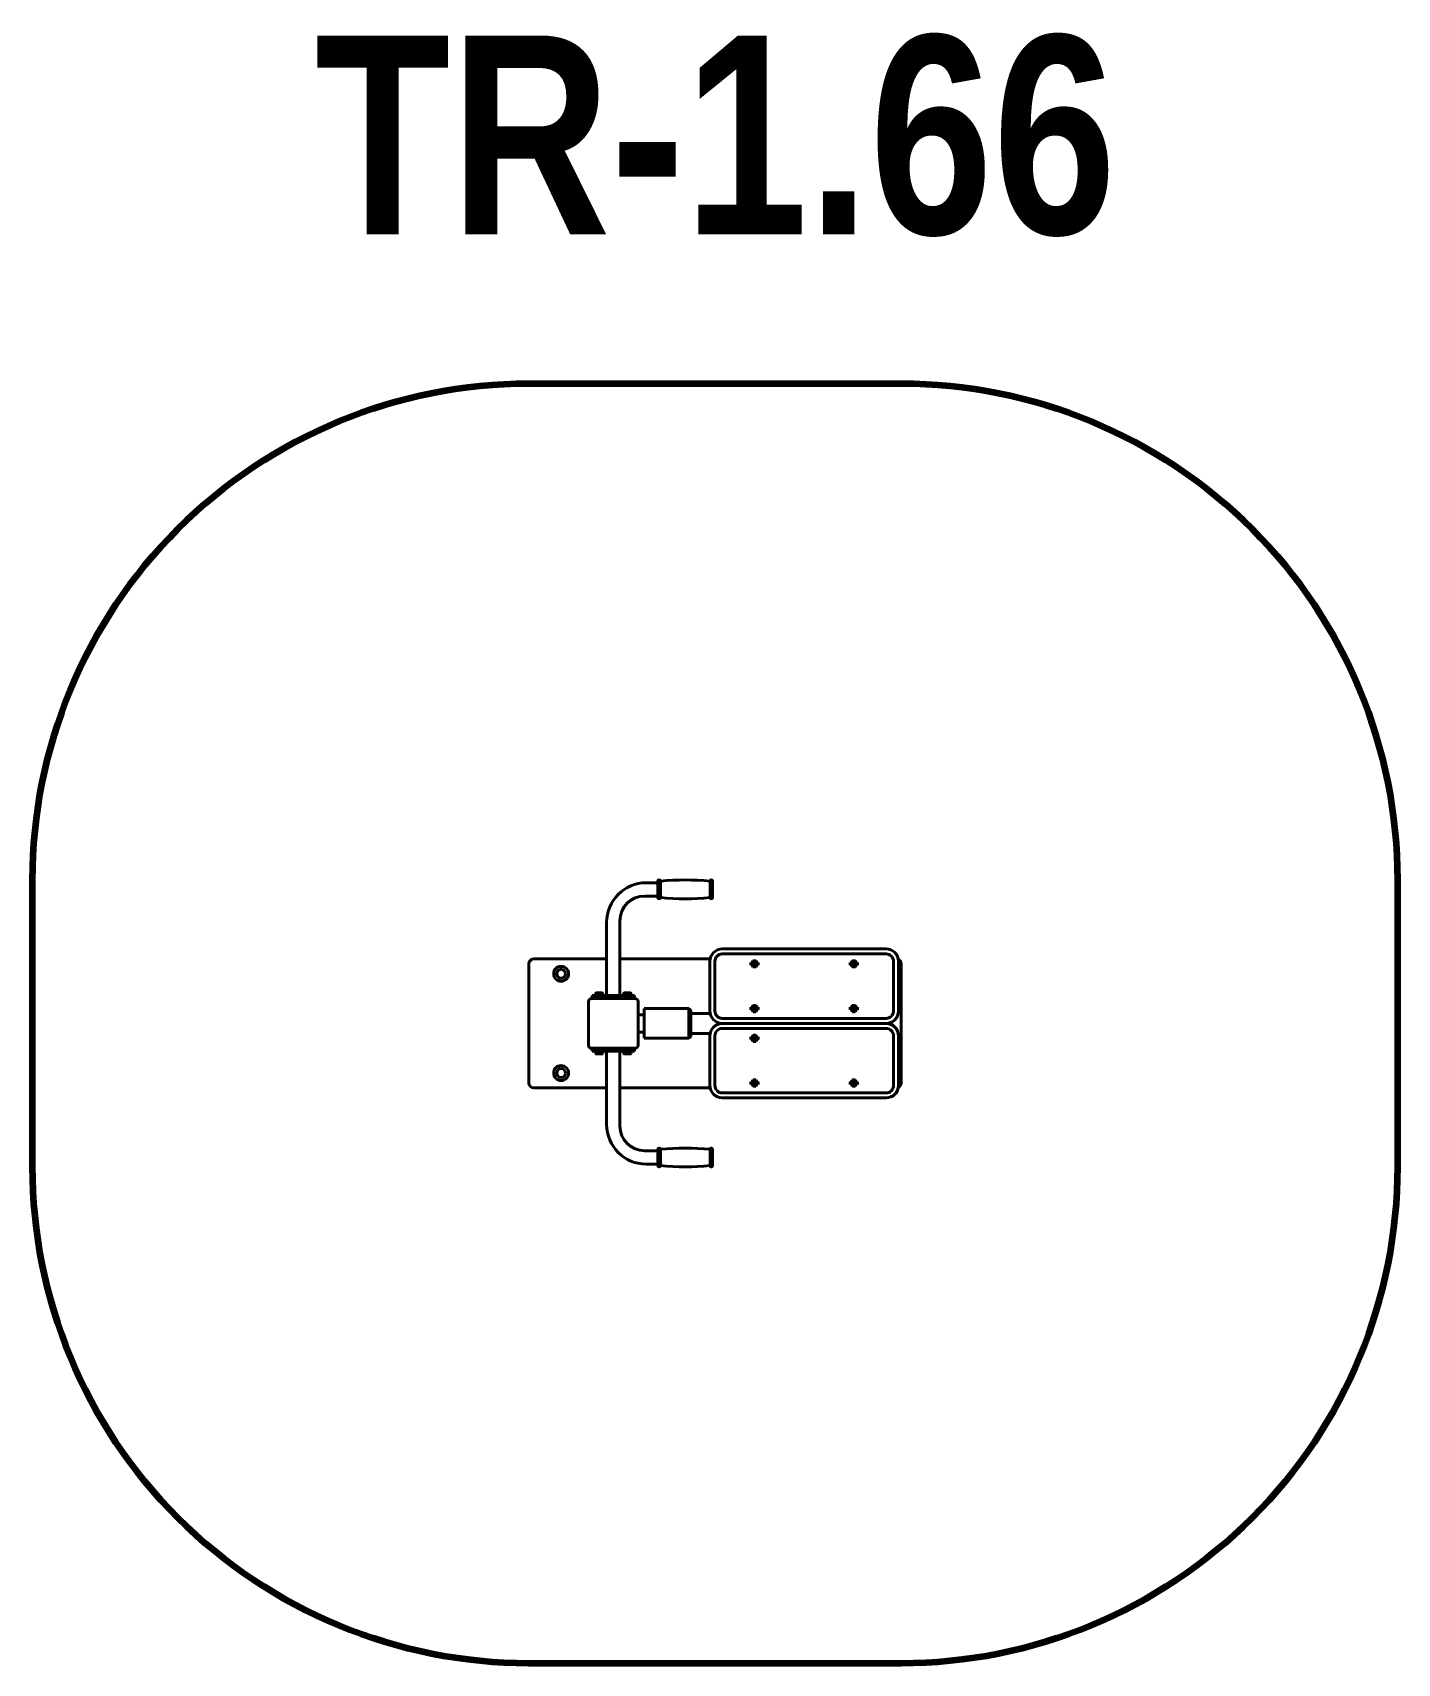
# Model space of a CAD drawing. Header units: millimetres. Extents: x 57361 to 60111, y 1429 to 4713.
import ezdxf

# ---------------------------------------------------------------- set-up
doc = ezdxf.new("R2010")
doc.units = ezdxf.units.MM
doc.set_wipeout_variables(frame=1)
doc.layers.add('DiKom', color=7, linetype='Continuous')
doc.styles.add('style1', font='arialbd.ttf', dxfattribs={"width": 0.8})

msp = doc.modelspace()

# ---------------------------------------------------------------- linework, layer by layer
at = {"layer": 'DiKom', "color": 7, "linetype": 'Continuous', "lineweight": 40}
for p, q in [((58621.1, 3000.9), (58597.7, 3000.9)), ((58621.1, 2971), (58621.1, 3004)), ((58626.1, 2971), (58626.1, 3004)), ((58726.1, 2971), (58726.1, 3004)), ((58731.1, 2971), (58731.1, 3004)), ((58594.5, 2974.1), (58621.1, 2974.1)), ((58544.5, 2924.1), (58544.5, 2773.5)), ((58517.7, 2920.9), (58517.7, 2773.5)), ((58750.8, 2867.5), (59080.8, 2867.5)), ((58361.1, 2837.5), (58361.1, 2597.5)), ((58371.1, 2847.5), (58517.7, 2847.5)), ((58383.6, 2847.5), (58517.7, 2847.5)), ((58508.6, 2847.5), (58517.7, 2847.5)), ((58510.1, 2847.5), (58517.7, 2847.5)), ((58544.5, 2847.5), (58641.1, 2847.5)), ((58544.5, 2847.5), (58641.1, 2847.5)), ((58544.5, 2847.5), (58688.3, 2847.5)), ((58544.5, 2847.5), (58722.7, 2847.5)), ((58715.1, 2847.5), (58726.3, 2847.5)), ((58725.8, 2742.5), (58725.8, 2842.5)), ((58735.8, 2842.5), (58735.8, 2742.5)), ((59080.8, 2857.5), (58750.8, 2857.5)), ((59095.8, 2757.5), (59095.8, 2842.5)), ((59095.8, 2827.5), (59095.8, 2742.5)), ((59105.8, 2757.5), (59105.8, 2842.5)), ((59105.8, 2827.5), (59105.8, 2742.5)), ((59111.1, 2597.5), (59111.1, 2837.5)), ((58481.1, 2673.5), (58481.1, 2761.5)), ((58575.1, 2767.5), (58487.1, 2767.5)), ((58575.1, 2767.5), (58487.1, 2767.5)), ((58573.6, 2773.5), (58488.6, 2773.5)), ((58488.6, 2773.5), (58488.6, 2767.5)), ((58496.6, 2778.8), (58495.2, 2778.1)), ((58495.2, 2778.1), (58495.2, 2773.5)), ((58495.2, 2773.5), (58502.7, 2773.5)), ((58502.7, 2778.8), (58496.6, 2778.8)), ((58499, 2778.1), (58499, 2773.5)), ((58502.7, 2778.8), (58508.9, 2778.8)), ((58510.2, 2773.5), (58502.7, 2773.5)), ((58506.5, 2778.1), (58506.5, 2773.5)), ((58508.9, 2778.8), (58510.2, 2778.1)), ((58510.2, 2778.1), (58510.2, 2773.5)), ((58553.3, 2778.8), (58551.9, 2778.1)), ((58551.9, 2778.1), (58551.9, 2773.5)), ((58551.9, 2773.5), (58559.5, 2773.5)), ((58559.5, 2778.8), (58553.3, 2778.8)), ((58555.7, 2778.1), (58555.7, 2773.5)), ((58559.5, 2778.8), (58565.6, 2778.8)), ((58567, 2773.5), (58559.5, 2773.5)), ((58563.2, 2778.1), (58563.2, 2773.5)), ((58565.6, 2778.8), (58567, 2778.1)), ((58567, 2778.1), (58567, 2773.5)), ((58573.6, 2773.5), (58573.6, 2767.5)), ((58581.1, 2673.5), (58581.1, 2761.5)), ((58481.1, 2735), (58481.1, 2700)), ((58581.1, 2693.5), (58581.1, 2741.5)), ((58581.1, 2735), (58593.1, 2735)), ((58581.1, 2735), (58581.1, 2700)), ((58593.1, 2747.5), (58593.1, 2735)), ((58593.1, 2747.5), (58683.1, 2747.5)), ((58593.1, 2700), (58593.1, 2735)), ((58683.1, 2747.5), (58687.1, 2743.5)), ((58683.1, 2687.5), (58683.1, 2747.5)), ((58687.1, 2743.5), (58687.1, 2717.5)), ((58687.1, 2737.5), (58726.3, 2737.5)), ((58750.8, 2727.5), (59080.8, 2727.5)), ((58581.1, 2700), (58593.1, 2700)), ((58593.1, 2700), (58593.1, 2687.5)), ((58687.1, 2691.5), (58687.1, 2717.5)), ((58687.1, 2697.5), (58726.3, 2697.5)), ((59080.8, 2717.5), (58750.8, 2717.5)), ((59080.8, 2717.5), (58750.8, 2717.5)), ((58750.8, 2707.5), (59080.8, 2707.5)), ((58575.1, 2667.5), (58487.1, 2667.5)), ((58488.6, 2661.5), (58488.6, 2667.5)), ((58573.6, 2661.5), (58488.6, 2661.5)), ((58495.2, 2657), (58495.2, 2661.5)), ((58495.2, 2661.5), (58502.7, 2661.5)), ((58499, 2657), (58499, 2661.5)), ((58510.2, 2661.5), (58502.7, 2661.5)), ((58506.5, 2657), (58506.5, 2661.5)), ((58510.2, 2657), (58510.2, 2661.5)), ((58517.7, 2514.1), (58517.7, 2661.5)), ((58544.5, 2510.9), (58544.5, 2661.5)), ((58551.9, 2657), (58551.9, 2661.5)), ((58551.9, 2661.5), (58559.5, 2661.5)), ((58555.7, 2657), (58555.7, 2661.5)), ((58567, 2661.5), (58559.5, 2661.5)), ((58563.2, 2657), (58563.2, 2661.5)), ((58567, 2657), (58567, 2661.5)), ((58573.6, 2661.5), (58573.6, 2667.5)), ((58593.1, 2687.5), (58683.1, 2687.5)), ((58683.1, 2687.5), (58687.1, 2691.5)), ((58725.8, 2692.5), (58725.8, 2592.5)), ((58735.8, 2592.5), (58735.8, 2692.5)), ((59095.8, 2607.5), (59095.8, 2692.5)), ((59095.8, 2677.5), (59095.8, 2592.5)), ((59105.8, 2607.5), (59105.8, 2692.5)), ((59105.8, 2677.5), (59105.8, 2592.5)), ((58496.6, 2656.2), (58495.2, 2657)), ((58502.7, 2656.2), (58496.6, 2656.2)), ((58502.7, 2656.2), (58508.9, 2656.2)), ((58508.9, 2656.2), (58510.2, 2657)), ((58553.3, 2656.2), (58551.9, 2657)), ((58559.5, 2656.2), (58553.3, 2656.2)), ((58559.5, 2656.2), (58565.6, 2656.2)), ((58565.6, 2656.2), (58567, 2657)), ((58371.1, 2587.5), (58517.7, 2587.5)), ((58383.6, 2587.5), (58517.7, 2587.5)), ((58510.1, 2587.5), (58517.7, 2587.5)), ((58544.5, 2587.5), (58715.1, 2587.5)), ((58544.5, 2587.5), (58544.5, 2587.5)), ((58715.1, 2587.5), (58726.3, 2587.5)), ((59080.8, 2577.5), (58750.8, 2577.5)), ((58750.8, 2567.5), (59080.8, 2567.5)), ((58621.1, 2464), (58621.1, 2431)), ((58626.1, 2464), (58626.1, 2431)), ((58726.1, 2464), (58726.1, 2431)), ((58731.1, 2464), (58731.1, 2431)), ((58594.5, 2460.9), (58621.1, 2460.9)), ((58621.1, 2434.1), (58597.7, 2434.1))]:
    msp.add_line(p, q, dxfattribs=at)
for centre, radius in [((58426.1, 2817.5), 15), ((58426.1, 2817.5), 9), ((58426.1, 2617.5), 15), ((58426.1, 2617.5), 9)]:
    msp.add_circle(centre, radius, dxfattribs=at)
for centre, radius, start, end in [((58597.7, 2920.9), 80, 90, 180), ((58623.6, 3004), 2.5, 0, 180), ((58676.1, 2505.3), 501.2, 84.2752, 95.7248), ((58728.6, 3004), 2.5, 0, 180), ((58594.5, 2924.1), 50, 90, 180), ((58623.6, 2971), 2.5, 180, 0), ((58676.1, 3469.8), 501.2, 264.2752, 275.7248), ((58728.6, 2971), 2.5, 180, 0), ((58750.8, 2842.5), 25, 90, 180), ((59080.8, 2842.5), 25, 0, 90), ((58371.1, 2837.5), 10, 90, 180), ((58750.8, 2842.5), 15, 90, 180), ((59080.8, 2842.5), 15, 0, 90), ((59101.1, 2837.5), 10, 0, 64.0669), ((58487.1, 2761.5), 6, 90, 180), ((58497.2, 2776.1), 2.64, 46.7539, 119.0633), ((58502.7, 2769.3), 9.55, 90, 113.1373), ((58502.7, 2769.3), 9.55, 66.8627, 90), ((58508.3, 2776.1), 2.64, 60.9367, 133.2461), ((58553.9, 2776.1), 2.64, 46.7539, 119.0633), ((58559.5, 2769.3), 9.55, 90, 113.1373), ((58559.5, 2769.3), 9.55, 66.8627, 90), ((58565, 2776.1), 2.64, 60.9367, 133.2461), ((58575.1, 2761.5), 6, 0, 90), ((58750.8, 2742.5), 25, 180, 270), ((58750.8, 2742.5), 15, 180, 270), ((59080.8, 2742.5), 25, 270, 0), ((59080.8, 2742.5), 15, 270, 0), ((58750.8, 2692.5), 25, 90, 180), ((58750.8, 2692.5), 15, 90, 180), ((59080.8, 2742.5), 25, 270, 310.5105), ((59080.8, 2692.5), 25, 49.4895, 90), ((59080.8, 2692.5), 25, 0, 90), ((59080.8, 2692.5), 15, 0, 90), ((58487.1, 2673.5), 6, 180, 270), ((58575.1, 2673.5), 6, 270, 0), ((58497.2, 2658.9), 2.64, 240.9367, 313.2461), ((58502.7, 2665.8), 9.55, 246.8627, 270), ((58502.7, 2665.8), 9.55, 270, 293.1373), ((58508.3, 2658.9), 2.64, 226.7539, 299.0633), ((58553.9, 2658.9), 2.64, 240.9367, 313.2461), ((58559.5, 2665.8), 9.55, 246.8627, 270), ((58559.5, 2665.8), 9.55, 270, 293.1373), ((58565, 2658.9), 2.64, 226.7539, 299.0633), ((58371.1, 2597.5), 10, 180, 270), ((59101.1, 2597.5), 10, 295.9331, 0), ((58750.8, 2592.5), 25, 180, 270), ((58750.8, 2592.5), 15, 180, 270), ((59080.8, 2592.5), 25, 270, 0), ((59080.8, 2592.5), 15, 270, 0), ((58597.7, 2514.1), 80, 180, 270), ((58594.5, 2510.9), 50, 180, 270), ((58623.6, 2464), 2.5, 0, 180), ((58676.1, 1965.3), 501.2, 84.2752, 95.7248), ((58728.6, 2464), 2.5, 0, 180), ((58623.6, 2431), 2.5, 180, 0), ((58676.1, 2929.8), 501.2, 264.2752, 275.7248), ((58728.6, 2431), 2.5, 180, 0)]:
    msp.add_arc(centre, radius, start, end, dxfattribs=at)

# ---------------------------------------------------------------- texts
at = {"layer": 'DiKom', "insert": (57929.9, 4707.2), "char_height": 400, "attachment_point": 1, "style": 'style1'}
msp.add_mtext_dynamic_manual_height_columns('TR-1.66', width=2518.219, gutter_width=2.09, heights=[0], dxfattribs=at)

# ---------------------------------------------------------------- next in the draw order: wipeouts: each hides what was drawn before it
at = {"color": 7, "linetype": 'Continuous', "lineweight": 40}
for points in [[(58819.3, 2831.5), (58822.7, 2837.5), (58822.7, 2837.5), (58819.3, 2843.5), (58819.3, 2843.5), (58812.3, 2843.5), (58812.3, 2843.5), (58808.9, 2837.5), (58808.9, 2837.5), (58812.3, 2831.5), (58812.3, 2831.5)], [(59019.3, 2831.5), (59022.7, 2837.5), (59022.7, 2837.5), (59019.3, 2843.5), (59019.3, 2843.5), (59012.3, 2843.5), (59012.3, 2843.5), (59008.9, 2837.5), (59008.9, 2837.5), (59012.3, 2831.5), (59012.3, 2831.5)], [(58822.7, 2747.5), (58819.3, 2753.5), (58819.3, 2753.5), (58812.3, 2753.5), (58812.3, 2753.5), (58808.9, 2747.5), (58808.9, 2747.5), (58812.3, 2741.5), (58812.3, 2741.5), (58819.3, 2741.5), (58819.3, 2741.5)], [(59019.3, 2741.5), (59022.7, 2747.5), (59022.7, 2747.5), (59019.3, 2753.5), (59019.3, 2753.5), (59012.3, 2753.5), (59012.3, 2753.5), (59008.9, 2747.5), (59008.9, 2747.5), (59012.3, 2741.5), (59012.3, 2741.5)], [(58822.7, 2687.5), (58819.3, 2693.5), (58819.3, 2693.5), (58812.3, 2693.5), (58812.3, 2693.5), (58808.9, 2687.5), (58808.9, 2687.5), (58812.3, 2681.5), (58812.3, 2681.5), (58819.3, 2681.5), (58819.3, 2681.5)], [(58819.3, 2591.5), (58822.7, 2597.5), (58822.7, 2597.5), (58819.3, 2603.5), (58819.3, 2603.5), (58812.3, 2603.5), (58812.3, 2603.5), (58808.9, 2597.5), (58808.9, 2597.5), (58812.3, 2591.5), (58812.3, 2591.5)], [(59022.7, 2597.5), (59019.3, 2603.5), (59019.3, 2603.5), (59012.3, 2603.5), (59012.3, 2603.5), (59008.9, 2597.5), (59008.9, 2597.5), (59012.3, 2591.5), (59012.3, 2591.5), (59019.3, 2591.5), (59019.3, 2591.5)]]:
    msp.add_wipeout(points, dxfattribs=at).dxf.layer = 'DiKom'

# ---------------------------------------------------------------- next in the draw order: linework, layer by layer
at = {"layer": 'DiKom', "color": 7, "linetype": 'Continuous', "lineweight": 40}
for p, q in [((58825.7, 2837.5), (58805.9, 2837.5)), ((58812.3, 2843.5), (58808.9, 2837.5)), ((58808.9, 2837.5), (58812.3, 2831.5)), ((58819.3, 2843.5), (58812.3, 2843.5)), ((58812.3, 2831.5), (58819.3, 2831.5)), ((58815.8, 2846.5), (58815.8, 2828.5)), ((58822.7, 2837.5), (58819.3, 2843.5)), ((58819.3, 2831.5), (58822.7, 2837.5)), ((59025.7, 2837.5), (59005.9, 2837.5)), ((59012.3, 2843.5), (59008.9, 2837.5)), ((59008.9, 2837.5), (59012.3, 2831.5)), ((59019.3, 2843.5), (59012.3, 2843.5)), ((59012.3, 2831.5), (59019.3, 2831.5)), ((59015.8, 2846.5), (59015.8, 2828.5)), ((59022.7, 2837.5), (59019.3, 2843.5)), ((59019.3, 2831.5), (59022.7, 2837.5)), ((58825.7, 2747.5), (58805.9, 2747.5)), ((58812.3, 2753.5), (58808.9, 2747.5)), ((58808.9, 2747.5), (58812.3, 2741.5)), ((58819.3, 2753.5), (58812.3, 2753.5)), ((58812.3, 2741.5), (58819.3, 2741.5)), ((58815.8, 2756.5), (58815.8, 2738.5)), ((58822.7, 2747.5), (58819.3, 2753.5)), ((58819.3, 2741.5), (58822.7, 2747.5)), ((59025.7, 2747.5), (59005.9, 2747.5)), ((59012.3, 2753.5), (59008.9, 2747.5)), ((59008.9, 2747.5), (59012.3, 2741.5)), ((59019.3, 2753.5), (59012.3, 2753.5)), ((59012.3, 2741.5), (59019.3, 2741.5)), ((59015.8, 2756.5), (59015.8, 2738.5)), ((59022.7, 2747.5), (59019.3, 2753.5)), ((59019.3, 2741.5), (59022.7, 2747.5)), ((58808.9, 2687.5), (58812.3, 2693.5)), ((58812.3, 2693.5), (58819.3, 2693.5)), ((58815.8, 2678.5), (58815.8, 2696.5)), ((58819.3, 2693.5), (58822.7, 2687.5)), ((58825.7, 2687.5), (58805.9, 2687.5)), ((58812.3, 2681.5), (58808.9, 2687.5)), ((58819.3, 2681.5), (58812.3, 2681.5)), ((58822.7, 2687.5), (58819.3, 2681.5)), ((58825.7, 2597.5), (58805.9, 2597.5)), ((58808.9, 2597.5), (58812.3, 2603.5)), ((58812.3, 2591.5), (58808.9, 2597.5)), ((58812.3, 2603.5), (58819.3, 2603.5)), ((58815.8, 2588.5), (58815.8, 2606.5)), ((58819.3, 2603.5), (58822.7, 2597.5)), ((58822.7, 2597.5), (58819.3, 2591.5)), ((59025.7, 2597.5), (59005.9, 2597.5)), ((59008.9, 2597.5), (59012.3, 2603.5)), ((59012.3, 2591.5), (59008.9, 2597.5)), ((59012.3, 2603.5), (59019.3, 2603.5)), ((59015.8, 2588.5), (59015.8, 2606.5)), ((59019.3, 2603.5), (59022.7, 2597.5)), ((59022.7, 2597.5), (59019.3, 2591.5)), ((58819.3, 2591.5), (58812.3, 2591.5)), ((59019.3, 2591.5), (59012.3, 2591.5))]:
    msp.add_line(p, q, dxfattribs=at)
for centre in [(58815.8, 2837.5), (59015.8, 2837.5), (58815.8, 2747.5), (59015.8, 2747.5), (58815.8, 2687.5), (58815.8, 2597.5), (59015.8, 2597.5)]:
    msp.add_circle(centre, 5.7, dxfattribs=at)

# ---------------------------------------------------------------- next in the draw order: wipeouts: each hides what was drawn before it
at = {"color": 7, "linetype": 'Continuous', "lineweight": 40}
msp.add_wipeout([(59019.3, 2591.5), (59022.7, 2597.5), (59022.7, 2597.5), (59019.3, 2603.5), (59019.3, 2603.5), (59012.3, 2603.5), (59012.3, 2603.5), (59008.9, 2597.5), (59008.9, 2597.5), (59012.3, 2591.5), (59012.3, 2591.5)], dxfattribs=at).dxf.layer = 'DiKom'

# ---------------------------------------------------------------- next in the draw order: linework, layer by layer
at = {"layer": 'DiKom', "color": 7, "linetype": 'Continuous', "lineweight": 40}
for p, q in [((59025.7, 2597.5), (59005.9, 2597.5)), ((59008.9, 2597.5), (59012.3, 2603.5)), ((59012.3, 2591.5), (59008.9, 2597.5)), ((59012.3, 2603.5), (59019.3, 2603.5)), ((59015.8, 2588.5), (59015.8, 2606.5)), ((59019.3, 2603.5), (59022.7, 2597.5)), ((59022.7, 2597.5), (59019.3, 2591.5)), ((59019.3, 2591.5), (59012.3, 2591.5))]:
    msp.add_line(p, q, dxfattribs=at)
at = {"layer": 'DiKom', "color": 3, "lineweight": 200}
msp.add_lwpolyline([(57361.1, 2428.5), (57361.1, 3006.5, -0.414214), (58361.1, 4006.5), (59111.1, 4006.5, -0.414214), (60111.1, 3006.5), (60111.1, 2428.5, -0.414214), (59111.1, 1428.5), (58361.1, 1428.5, -0.414214)], format="xyb", close=True, dxfattribs=at)
at = {"layer": 'DiKom', "color": 7, "linetype": 'Continuous', "lineweight": 40}
msp.add_circle((59015.8, 2597.5), 5.7, dxfattribs=at)

doc.saveas('drawing.dxf')
